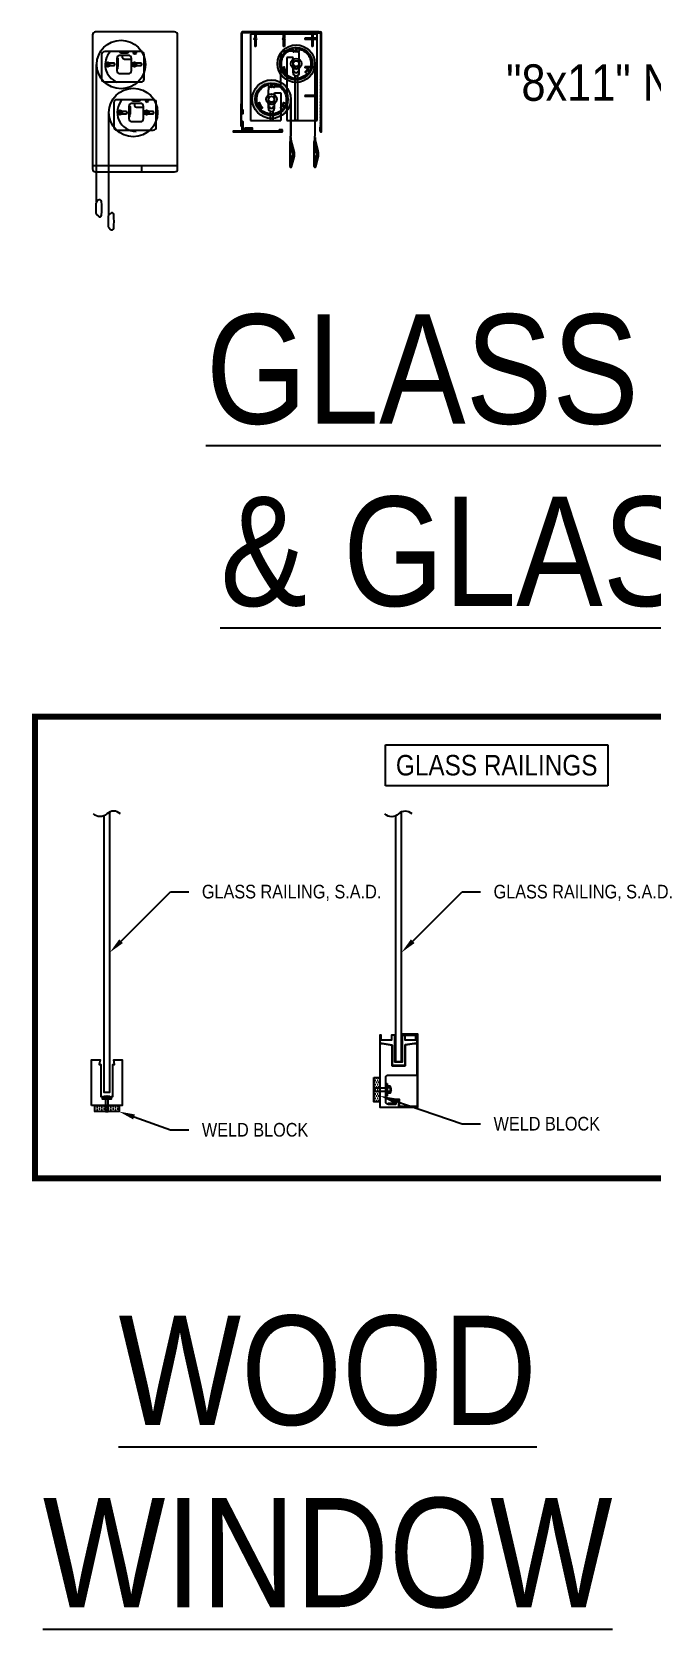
# Model space of a CAD drawing. Header units: inches. Extents: x -2661 to 42767, y -1222 to 9099.
# Drawn here: x 2237.9 to 2288.8, y 1819.5 to 1951 of the extents above; entities that cross this region are included whole.
import ezdxf
from ezdxf import colors
from ezdxf.entities.mleader import LeaderData, LeaderLine
from ezdxf.math import Vec2, Vec3

# ---------------------------------------------------------------- set-up
doc = ezdxf.new("R2010")
doc.units = ezdxf.units.IN
doc.header["$LTSCALE"] = 12
doc.header["$MEASUREMENT"] = 0
doc.linetypes.add('HIDDEN', pattern=[0.375, 0.25, -0.125])
doc.linetypes.add('HIDDEN2', pattern=[0.1875, 0.125, -0.0625])
doc.layers.get('0').update_dxf_attribs({"linetype": 'CONTINUOUS'})
for name, color, linetype in [('S-ANNO-NOTE', 4, 'CONTINUOUS'), ('S-ARCH', 1, 'CONTINUOUS'), ('S-BOLT', 2, 'CONTINUOUS'), ('S-STEEL', 4, 'CONTINUOUS')]:
    doc.layers.add(name, color=color, linetype=linetype)
doc.layers.add('S-HATCH1', color=1, linetype='CONTINUOUS', transparency=0.5)
doc.styles.add('Arial', font='arial.ttf', dxfattribs={"width": 0.85})

# ---------------------------------------------------------------- blocks, each defined once
blk = doc.blocks.new('CLOSEASS')
for points in [[(16.8, -13.8), (16.8, -17), (18.3, -17), (18.3, -13.1, 0.414214), (17.5, -12.3), (11.2, -12.3), (11, -12.1), (10.9, -12.3), (10.7, -12.1), (10.5, -12.3), (10.3, -12.1), (10.1, -12.3), (10, -12.1), (9.8, -12.3), (9.6, -12.1), (9.4, -12.3), (7.9, -12.3), (7.7, -12.1), (7.5, -12.3), (7.3, -12.1), (7.2, -12.3), (7, -12.1), (6.8, -12.3), (6.6, -12.1), (6.4, -12.3), (6.3, -12.1), (6.1, -12.3), (4.8, -12.3), (4.8, 1.9, 0.414214), (4, 2.7), (1.5, 2.7), (1.5, 11.3), (1.1, 11.7), (1.5, 12), (1.5, 19.6), (4.5, 19.6), (4.5, 23.5), (4.1, 23.8), (4.5, 24.2), (4.5, 26.4), (3, 26.4), (3, 21.6), (1.5, 21.6), (1.5, 38.4), (0, 38.4), (0, 2.7), (0, -2.7), (0.4, -3.1), (0, -3.5), (0, -5.8), (0.7, -5.8, 0.414214), (1.5, -5), (1.5, 0.5), (3.4, 0.5), (3.4, -17), (4.8, -17), (4.8, -13.8), (6.7, -13.8), (6.7, -17), (8.2, -17), (8.2, -13.8), (10.1, -13.8), (10.1, -17), (11.6, -17), (11.6, -13.8), (13.5, -13.8), (13.5, -17), (15, -17), (15, -13.8)], [(8.8, -12.2), (9.4, -12.2), (9.6, -12), (9.8, -12.2), (10, -12), (10.1, -12.2), (10.3, -12), (10.5, -12.2), (10.7, -12), (10.9, -12.2), (11, -12), (11.2, -12.2), (21.7, -12.2), (21.7, -17.2), (4.2, -17.2, 0.414214), (3.4, -18), (3.4, -18.7), (84.8, -18.7, 0.414214), (85.8, -17.7), (85.8, -15.2, 0.414214), (84.8, -14.2), (79, -14.2, 1), (79, -15.7), (83.5, -15.7, -0.414214), (84.3, -16.4, -0.414214), (83.5, -17.2), (25, -17.2, -0.414214), (24.2, -16.4), (24.2, -11.5, 0.414214), (23.4, -10.7), (9, -10.7, 0.414214), (8.2, -11.5), (8.2, -11.9)]]:
    blk.add_lwpolyline(points, format="xyb", close=True)
blk.add_lwpolyline([(3.4, 0.4), (1.8, 0.4), (1.8, -17.1), (-15.7, -17.1), (-15.7, -18.7), (3.4, -18.7), (3.4, 0.4), (3.4, -17.2)])
blk = doc.blocks.new('65')
for points in [[(23.1, -17.4), (26.6, -11.3, -0.375902), (27.2, -11.1), (30.2, -12.4, 0.419594), (30.9, -12.1, 0.509645), (1.9, 33.1, 0.431356), (1.4, 32.6), (1.4, 31, 0.142266), (1.5, 30.7, -1.818525), (-1.5, 30.7, 0.142266), (-1.4, 31, 0.414214), (-1.9, 31.5), (-10.3, 31.5, 0.080313), (-10.5, 31.5, 0.380194), (-32.5, -6.7, 0.080313), (-32.4, -6.8), (-28.2, -14.1, 0.414214), (-27.6, -14.3, 0.142266), (-27.4, -14.1, -1.818525), (-25.9, -16.7, 0.142266), (-26.2, -16.7), (-27.6, -17.5, 0.431356), (-27.7, -18.2, 0.509645), (25.9, -20.7, 0.419594), (25.8, -20), (23.2, -18, -0.375902)], [(19.1, -16.3, -0.414214), (19.8, -16.2), (19.9, -16.4, 0.626712), (20.7, -16, -0.27459), (24.2, -10, 0.626712), (24.1, -9.1), (24, -9, -0.414214), (23.7, -8.4), (24.1, -7.4, -0.414214), (24.7, -7.2), (28.6, -8.8, 0.446892), (29.3, -8.4, 0.425376), (7.3, 29.6, 0.446892), (6.7, 29.2), (6.2, 25, -0.414214), (5.6, 24.6), (4.6, 24.7, -0.414214), (4.2, 25.3), (4.2, 25.4, 0.626712), (3.4, 25.9, -0.27459), (-3.4, 25.9, 0.626712), (-4.2, 25.4), (-4.2, 25.3, -0.414214), (-4.6, 24.7), (-5.6, 24.6, -0.414214), (-6.2, 25), (-6.7, 29.2, 0.446892), (-7.3, 29.6, 0.425376), (-29.3, -8.4, 0.446892), (-28.6, -8.8), (-24.7, -7.2, -0.414214), (-24.1, -7.4), (-23.7, -8.4, -0.414214), (-24, -9), (-24.1, -9.1, 0.626712), (-24.2, -10, -0.27459), (-20.7, -16, 0.626712), (-19.9, -16.4), (-19.8, -16.2, -0.414214), (-19.1, -16.3), (-18.5, -17.1, -0.414214), (-18.6, -17.8), (-21.9, -20.4, 0.446892), (-22, -21.1, 0.425376), (22, -21.1, 0.446892), (21.9, -20.4), (18.6, -17.8, -0.414214), (18.5, -17.1)]]:
    blk.add_lwpolyline(points, format="xyb", close=True)
blk = doc.blocks.new('INS')
at = {"color": 252, "linetype": 'HIDDEN'}
for p, q in [((3.2, 10.2), (-3.2, 10.2)), ((-3.2, 0.9), (-3.2, 10.2)), ((3.2, 0.9), (3.2, 10.2))]:
    blk.add_line(p, q, dxfattribs=at)
at = {"color": 252}
blk.add_circle((0, 6.4), 6.35, dxfattribs=at)
blk = doc.blocks.new('FLAT')
for p, q in [((0, -8), (0, 0)), ((0.4, -8), (0.4, 0)), ((-1, -62.4), (-1, -12.2)), ((-0.9, -11.9), (0, -8.2)), ((-0.6, -62.4), (-0.6, -12.2)), ((-0.5, -12), (0.4, -8.2)), ((-0.3, -12.4), (-0.3, -25.3)), ((-0.3, -12.4), (1.7, -12.4)), ((-0.3, -25.3), (4.8, -37.4)), ((0.9, -8.2), (0.9, -2.3)), ((0.9, -2.3), (1.3, -2.3)), ((6.8, -30.8), (0.9, -8.4)), ((1.3, -8.2), (1.3, -2.3)), ((7.2, -30.7), (1.3, -8.3)), ((1.7, -12.4), (1.7, -24.9)), ((1.7, -12.4), (1.7, -24.9)), ((1.7, -24.9), (7, -37.4)), ((-0.3, -49.5), (4.8, -37.4)), ((-0.3, -49.5), (-0.3, -62.4)), ((-0.3, -62.4), (1.7, -62.4)), ((0.4, -63.4), (0.7, -63.4)), ((0.4, -63.8), (0.7, -63.8)), ((1.7, -49.9), (7, -37.4)), ((1.7, -62.7), (6.8, -43.6)), ((1.7, -49.9), (1.7, -62.4)), ((2.1, -62.8), (7.2, -43.7))]:
    blk.add_line(p, q)
for centre, radius, start, end in [((0.4, -12.2), 1.4, 166.3209, 180), ((0.4, -12.2), 1, 166.3209, 180), ((-0.6, -8), 0.6, 346.3209, 0), ((-0.6, -8), 1, 346.3209, 0), ((1.9, -8.2), 1, 180, 194.73), ((1.9, -8.2), 0.6, 180, 194.73), ((-17.4, -37.1), 25, 345.0342, 14.73), ((-17.4, -37.1), 25.4, 345.0342, 14.73), ((0.4, -62.4), 1.4, 180, 270), ((0.4, -62.4), 1, 180, 270), ((0.7, -62.4), 1, 270, 347.1121), ((0.7, -62.4), 1.4, 270, 347.1121)]:
    blk.add_arc(centre, radius, start, end)
blk = doc.blocks.new('POCKET SHADE DUAL')
h = blk.add_hatch(color=252)
h.dxf.hatch_style = 1
edge = h.paths.add_edge_path()
edge.add_arc((-52.3, 126.4), 38.6, 0, 360)
edge = h.paths.add_edge_path(flags=17)
edge.add_arc((-52.3, 126.4), 33.4, 0, 360)
h = blk.add_hatch()
h.set_pattern_fill('ANSI31', color=256, scale=7, style=0)
h.set_pattern_definition([(45, (-135.3548, -138.2398), (-0.6187184, 0.6187184), [])])
edge = h.paths.add_edge_path()
edge.add_line((-3, -12.6), (-3, -4.1))
edge.add_line((-1.5, -12.6), (-1.5, 189.7))
h = blk.add_hatch(color=252)
h.dxf.hatch_style = 1
edge = h.paths.add_edge_path()
edge.add_arc((-103.1, 53.3), 39.7, 0, 360)
edge = h.paths.add_edge_path(flags=17)
edge.add_arc((-103.1, 53.3), 33.3, 0, 360)
for p, q in [((-164.6, 26.3), (-164.6, 189.7)), ((-163.1, 26.3), (-163.1, 189.7)), ((-5, 191.7), (-162.6, 191.7)), ((-5, 190.2), (-162.6, 190.2)), ((-160.1, 191.7), (-161.3, 191.7)), ((-12.6, 190.2), (-142.8, 190.2)), ((-142.5, 190.2), (-3.1, 190.2)), ((-5, 191.7), (-2, 191.7)), ((-5, 190.2), (-2, 190.2)), ((-3.3, 190.2), (-3.1, 190.2)), ((-1.5, -12.6), (-1.5, 189.7)), ((0, -12.6), (0, 189.7)), ((-14.1, 126.4), (-14.1, -22.9)), ((-13.7, 126.4), (-13.7, -22.9)), ((-63.8, 53.3), (-63.8, -22.9)), ((-63.4, 53.3), (-63.4, -22.9)), ((-163.1, 26.3), (-164.6, 26.3)), ((-3, -12.6), (-3, -4.1)), ((-1.5, -4.1), (-3, -4.1)), ((-1.5, -11.8), (-2.9, -13.2)), ((0, -11.5), (-2.3, -13.8)), ((-1.5, -10.6), (-1.5, -11.8)), ((-1.5, -14.1), (-1.5, -14.1)), ((0, -12.8), (-1.3, -14.1))]:
    blk.add_line(p, q)
at = {"color": 252}
for p, q in [((-146, 187), (-146, 9.2)), ((-9.4, 187), (-146, 187)), ((-142.8, 190.2), (-142.8, 187)), ((-137.6, 187), (-137.6, 179.6)), ((-137.6, 175.4), (-137.6, 161.6)), ((-135.2, 187), (-135.2, 179.6)), ((-135.2, 175.4), (-135.2, 161.6)), ((-78.9, 187), (-78.9, 179.6)), ((-78.9, 175.4), (-78.9, 161.6)), ((-76.5, 187), (-76.5, 179.6)), ((-76.5, 175.4), (-76.5, 161.6)), ((-34.8, 178.7), (-34.8, 176.3)), ((-21, 178.7), (-34.8, 178.7)), ((-21, 176.3), (-34.8, 176.3)), ((-20.1, 187), (-20.1, 179.6)), ((-20.1, 175.4), (-20.1, 161.6)), ((-17.8, 187), (-17.8, 179.6)), ((-17.8, 175.4), (-17.8, 161.6)), ((-9.4, 178.7), (-16.9, 178.7)), ((-9.4, 176.3), (-16.9, 176.3)), ((-12.6, 187), (-12.6, 190.2)), ((-9.4, 9.2), (-9.4, 187)), ((-135.2, 161.6), (-137.6, 161.6)), ((-84, 79.1), (-84, 145.8)), ((-76.5, 161.6), (-78.9, 161.6)), ((-52.3, 152.1), (-77.7, 152.1)), ((-71.3, 139.4), (-71.3, 9.2)), ((-58.6, 139.4), (-71.3, 139.4)), ((-58.6, 107.7), (-58.6, 139.4)), ((-45.9, 107.7), (-45.9, 145.8)), ((-17.8, 161.6), (-20.1, 161.6)), ((-55.1, 102.1), (-55.1, 9.2)), ((-49.5, 102.1), (-49.5, 9.2)), ((-34.8, 120), (-34.8, 117.6)), ((-9.4, 120), (-34.8, 120)), ((-9.4, 117.6), (-34.8, 117.6)), ((-109.4, 34.6), (-109.4, 72.7)), ((-103.1, 79.1), (-84, 79.1)), ((-96.7, 34.6), (-96.7, 66.4)), ((-96.7, 66.4), (-84, 66.4)), ((-84, 66.4), (-84, 9.2)), ((-34.8, 61.2), (-34.8, 58.9)), ((-9.4, 61.2), (-34.8, 61.2)), ((-9.4, 58.9), (-34.8, 58.9)), ((-146, 9.2), (-84, 9.2)), ((-105.9, 29.1), (-105.9, 9.2)), ((-100.6, 9.2), (-105.6, 9.2)), ((-100.3, 29.1), (-100.3, 9.2)), ((-71.3, 9.2), (-9.4, 9.2)), ((-49.8, 9.2), (-54.8, 9.2))]:
    blk.add_line(p, q, dxfattribs=at)
for centre in [(-136.4, 177.5), (-77.7, 177.5), (-19, 177.5)]:
    blk.add_circle(centre, 2.38, dxfattribs=at)
for centre, radius in [((-52.3, 126.4), 38.6), ((-52.3, 126.4), 33.4), ((-52.3, 126.4), 11), ((-52.3, 126.4), 6), ((-103.1, 53.3), 39.7), ((-103.1, 53.3), 33.3), ((-103.1, 53.3), 11), ((-103.1, 53.3), 6)]:
    blk.add_circle(centre, radius)
for centre, radius, start, end in [((-162.6, 189.7), 2, 90, 180), ((-162.6, 189.7), 0.5, 90, 180), ((-2, 189.7), 2, 0, 90), ((-2, 189.7), 0.5, 0, 90), ((-1.5, -12.6), 1.5, 180, 270), ((-1.5, -12.6), 1.5, 270, 0)]:
    blk.add_arc(centre, radius, start, end)
for centre, start, end in [((-77.7, 145.8), 90, 180), ((-52.3, 145.8), 0, 90), ((-52.3, 107.7), 180, 0), ((-103.1, 72.7), 90, 180), ((-103.1, 34.6), 180, 0)]:
    blk.add_arc(centre, 6.35, start, end, dxfattribs=at)
at = {"xscale": -1}
for p in [(-52.3, 126.4), (-103.1, 53.3)]:
    blk.add_blockref('65', p, dxfattribs=at)
at = {"color": 252, "xscale": -1}
for p in [(-52.3, 107.7), (-103.1, 34.6)]:
    blk.add_blockref('INS', p, dxfattribs=at)
for name, p in [('CLOSEASS', (-166.1, 4.6)), ('FLAT', (-63.8, -22.9)), ('FLAT', (-14.1, -22.9))]:
    blk.add_blockref(name, p)
blk = doc.blocks.new('POCKET SHADE 7X11.5 BLACKOUT')
for p, q in [((-3.16, -13.99), (-3.16, -2.68)), ((-2.15, -15.07), (-2.15, -6.63)), ((3.5, -11.02), (-3.5, -11.02))]:
    blk.add_line(p, q)
for points in [[(3.25, 0), (-3.25, 0, 0.414214), (-3.5, -0.25), (-3.5, -11.27, 0.414214), (-3.25, -11.52), (3.25, -11.52, 0.414214), (3.5, -11.27), (3.5, -0.25, 0.414214)], [(-2.5, -4.12), (0.5, -4.12, 0.414214), (0.75, -3.88), (0.75, -1.88, 0.414214), (0.5, -1.62), (-2.5, -1.62, 0.414214), (-2.75, -1.88), (-2.75, -3.88, 0.414214)], [(-0.3, -3.18), (-0.3, -2.18, 0.414214), (-0.55, -1.93), (-1.25, -1.93, 0.414214), (-1.5, -2.18), (-1.5, -3.18, 0.414214), (-1.25, -3.43), (-0.55, -3.43, 0.414214)], [(-1.5, -8.08), (1.5, -8.08, 0.414214), (1.75, -7.83), (1.75, -5.83, 0.414214), (1.5, -5.58), (-1.5, -5.58, 0.414214), (-1.75, -5.83), (-1.75, -7.83, 0.414214)], [(0.7, -7.13), (0.7, -6.13, 0.414214), (0.45, -5.88), (-0.25, -5.88, 0.414214), (-0.5, -6.13), (-0.5, -7.13, 0.414214), (-0.25, -7.38), (0.45, -7.38, 0.414214)], [(-2.76, -13.95, 0.63977), (-3.03, -13.86), (-3.18, -14.01, 0.194959), (-3.22, -14.12), (-3.22, -14.91, 0.194959), (-3.18, -15.02), (-3.02, -15.17, 0.63977), (-2.75, -15.07, 0.039818)], [(-1.75, -15.04, 0.63977), (-2.02, -14.94), (-2.17, -15.09, 0.194959), (-2.22, -15.2), (-2.22, -16, 0.194959), (-2.17, -16.1), (-2.02, -16.26, 0.63977), (-1.75, -16.16, 0.039818)]]:
    blk.add_lwpolyline(points, format="xyb", close=True)
for points in [[(-2.08, -2.77), (-1.75, -2.77, 1), (-1.75, -2.58), (-2.08, -2.58)], [(-1.29, -1.63, 0.291255), (-1.15, -1.72), (-0.65, -1.72, 0.291255), (-0.51, -1.63)], [(-0.3, -2.2, -0.240629), (-0.42, -2.26), (-0.87, -2.26, -0.380082), (-1.02, -2.13), (-1.02, -1.93)], [(0.11, -2.77), (0.45, -2.77, 1), (0.45, -2.58), (0.11, -2.58)], [(-2.27, -2.69), (-2.27, -2.66, 0.313331), (-2.26, -2.65), (-2.23, -2.65, 0.356394), (-2.22, -2.66), (-2.22, -2.69)], [(-2.22, -2.7, 0.356394), (-2.23, -2.7), (-2.26, -2.7, 0.313331), (-2.27, -2.69)], [(-0.08, -2.69), (-0.08, -2.66, 0.313331), (-0.07, -2.65), (-0.04, -2.65, 0.356394), (-0.03, -2.66), (-0.03, -2.69)], [(-0.03, -2.7, 0.356394), (-0.04, -2.7), (-0.07, -2.7, 0.313331), (-0.08, -2.69)], [(-1.08, -6.73), (-0.75, -6.73, 1), (-0.75, -6.54), (-1.08, -6.54)], [(-0.29, -5.58, 0.291255), (-0.15, -5.67), (0.35, -5.67, 0.291255), (0.49, -5.58)], [(0.7, -6.16, -0.240629), (0.58, -6.22), (0.13, -6.22, -0.380082), (-0.02, -6.09), (-0.02, -5.88)], [(1.11, -6.73), (1.45, -6.73, 1), (1.45, -6.54), (1.11, -6.54)], [(-1.27, -6.62, 0.313331), (-1.26, -6.61), (-1.23, -6.61, 0.356394), (-1.22, -6.61), (-1.22, -6.65)], [(-1.22, -6.65, 0.356394), (-1.23, -6.66), (-1.26, -6.66, 0.313331), (-1.27, -6.65)], [(0.92, -6.62, 0.313331), (0.93, -6.61), (0.96, -6.61, 0.356394), (0.97, -6.61), (0.97, -6.65)], [(0.97, -6.65, 0.356394), (0.96, -6.66), (0.93, -6.66, 0.313331), (0.92, -6.65)]]:
    blk.add_lwpolyline(points, format="xyb")
for points in [[(-2.33, -2.66), (-2.33, -2.7), (-2.32, -2.69), (-2.17, -2.69), (-2.17, -2.7), (-2.17, -2.65), (-2.17, -2.66), (-2.32, -2.66)], [(-0.14, -2.66), (-0.13, -2.7), (-0.13, -2.69), (0.02, -2.69), (0.03, -2.7), (0.02, -2.65), (0.02, -2.66), (-0.13, -2.66)], [(-1.33, -6.61), (-1.33, -6.65), (-1.32, -6.65), (-1.17, -6.65), (-1.17, -6.65), (-1.17, -6.61), (-1.17, -6.61), (-1.32, -6.62)], [(0.86, -6.61), (0.87, -6.65), (0.87, -6.65), (1.02, -6.65), (1.03, -6.65), (1.02, -6.61), (1.02, -6.61), (0.87, -6.62)]]:
    blk.add_lwpolyline(points, close=True)
blk.add_lwpolyline([(0.54, -11.02), (0.54, -11.52)])
for centre, radius in [((-1.15, -2.68), 2), ((-2.25, -2.68), 0.192), ((-2.25, -2.68), 0.1), ((-0.05, -2.68), 0.192), ((-0.05, -2.68), 0.1), ((-0.02, -1.74), 0.102), ((-0.15, -6.63), 2), ((-1.25, -6.63), 0.192), ((-1.25, -6.63), 0.1), ((0.95, -6.63), 0.192), ((0.95, -6.63), 0.1), ((0.98, -5.69), 0.102)]:
    blk.add_circle(centre, radius)
for centre, radius, start, end in [((-0.9, -2.68), 1.56, 137.5815, 248.2195), ((-0.11, -1.76), 0.08, 297.2857, 82.0736), ((0.1, -6.63), 1.56, 137.5815, 269.2902), ((0.89, -5.71), 0.08, 297.2857, 82.0736), ((-1.91, -15.07), 0.158, 4.4632, 6.27)]:
    blk.add_arc(centre, radius, start, end)
for points, knots in [([(-2.23, -2.65), (-2.23, -2.63), (-2.23, -2.62), (-2.23, -2.6), (-2.23, -2.6), (-2.23, -2.6), (-2.23, -2.6), (-2.23, -2.6), (-2.23, -2.6), (-2.23, -2.6), (-2.23, -2.6), (-2.23, -2.6), (-2.23, -2.6), (-2.23, -2.6), (-2.24, -2.6), (-2.25, -2.6), (-2.27, -2.6), (-2.27, -2.6), (-2.27, -2.6), (-2.27, -2.6), (-2.27, -2.6), (-2.27, -2.6), (-2.27, -2.6), (-2.26, -2.6), (-2.26, -2.6), (-2.26, -2.6), (-2.26, -2.6), (-2.26, -2.62), (-2.26, -2.63), (-2.26, -2.65)], [0, 0, 0, 0, 1, 1, 1, 1.000563, 1.001157, 1.001814, 1.002554, 1.003394, 1.00433, 1.005348, 1.006409, 1.006409, 1.006409, 2.006409, 2.006409, 2.006409, 2.007472, 2.008493, 2.009431, 2.010271, 2.01101, 2.011664, 2.012257, 2.012819, 2.012819, 2.012819, 3.012819, 3.012819, 3.012819, 3.012819]), ([(-1.5, -2.17), (-1.48, -2.17), (-1.46, -2.17), (-1.43, -2.17), (-1.43, -2.17), (-1.43, -2.17), (-1.43, -2.17), (-1.43, -2.17), (-1.43, -2.17), (-1.43, -2.17), (-1.43, -2.17), (-1.42, -2.18), (-1.42, -2.18), (-1.42, -2.18), (-1.42, -2.18), (-1.42, -2.18), (-1.42, -2.18), (-1.42, -2.18), (-1.42, -2.18), (-1.42, -2.19), (-1.42, -2.19), (-1.41, -2.19), (-1.41, -2.19), (-1.41, -2.19), (-1.41, -2.19), (-1.41, -2.4), (-1.41, -2.61), (-1.41, -2.82), (-1.41, -2.82), (-1.41, -2.82), (-1.41, -2.82), (-1.42, -2.82), (-1.42, -2.83), (-1.42, -2.83), (-1.42, -2.83), (-1.42, -2.83), (-1.42, -2.83), (-1.42, -2.83), (-1.42, -2.83), (-1.42, -2.83), (-1.42, -2.84), (-1.43, -2.84), (-1.43, -2.84), (-1.43, -2.84), (-1.43, -2.84), (-1.43, -2.84), (-1.43, -2.84), (-1.43, -2.84), (-1.43, -2.84), (-1.46, -2.84), (-1.48, -2.84), (-1.5, -2.84)], [0, 0, 0, 0, 1, 1, 1, 1.00165, 1.003305, 1.004959, 1.006608, 1.008259, 1.009915, 1.011568, 1.013215, 1.014867, 1.016522, 1.018174, 1.019822, 1.021475, 1.02313, 1.024782, 1.02643, 1.028084, 1.02974, 1.03139, 1.03139, 1.03139, 2.03139, 2.03139, 2.03139, 2.033039, 2.034695, 2.036349, 2.037997, 2.039649, 2.041304, 2.042957, 2.044605, 2.046257, 2.047912, 2.049564, 2.051211, 2.052864, 2.05452, 2.056171, 2.05782, 2.059474, 2.061129, 2.062779, 2.062779, 2.062779, 3.062779, 3.062779, 3.062779, 3.062779]), ([(-0.04, -2.65), (-0.04, -2.63), (-0.04, -2.62), (-0.04, -2.6), (-0.04, -2.6), (-0.04, -2.6), (-0.04, -2.6), (-0.04, -2.6), (-0.04, -2.6), (-0.04, -2.6), (-0.04, -2.6), (-0.03, -2.6), (-0.03, -2.6), (-0.03, -2.6), (-0.05, -2.6), (-0.06, -2.6), (-0.08, -2.6), (-0.08, -2.6), (-0.08, -2.6), (-0.08, -2.6), (-0.07, -2.6), (-0.07, -2.6), (-0.07, -2.6), (-0.07, -2.6), (-0.07, -2.6), (-0.07, -2.6), (-0.07, -2.6), (-0.07, -2.62), (-0.07, -2.63), (-0.07, -2.65)], [0, 0, 0, 0, 1, 1, 1, 1.000563, 1.001157, 1.001814, 1.002554, 1.003394, 1.00433, 1.005348, 1.006409, 1.006409, 1.006409, 2.006409, 2.006409, 2.006409, 2.007472, 2.008493, 2.009431, 2.010271, 2.01101, 2.011664, 2.012257, 2.012819, 2.012819, 2.012819, 3.012819, 3.012819, 3.012819, 3.012819]), ([(-2.23, -2.7), (-2.23, -2.72), (-2.23, -2.74), (-2.23, -2.75), (-2.23, -2.75), (-2.23, -2.76), (-2.23, -2.76), (-2.23, -2.76), (-2.23, -2.76), (-2.23, -2.76), (-2.23, -2.76), (-2.23, -2.76), (-2.23, -2.76), (-2.23, -2.76), (-2.24, -2.76), (-2.25, -2.76), (-2.27, -2.76), (-2.27, -2.76), (-2.27, -2.76), (-2.27, -2.76), (-2.27, -2.76), (-2.27, -2.76), (-2.27, -2.76), (-2.26, -2.76), (-2.26, -2.76), (-2.26, -2.75), (-2.26, -2.75), (-2.26, -2.74), (-2.26, -2.72), (-2.26, -2.7)], [0, 0, 0, 0, 1, 1, 1, 1.000563, 1.001157, 1.001814, 1.002554, 1.003394, 1.00433, 1.005348, 1.006409, 1.006409, 1.006409, 2.006409, 2.006409, 2.006409, 2.007472, 2.008493, 2.009431, 2.010271, 2.01101, 2.011664, 2.012257, 2.012819, 2.012819, 2.012819, 3.012819, 3.012819, 3.012819, 3.012819]), ([(-0.04, -2.7), (-0.04, -2.72), (-0.04, -2.74), (-0.04, -2.75), (-0.04, -2.75), (-0.04, -2.76), (-0.04, -2.76), (-0.04, -2.76), (-0.04, -2.76), (-0.04, -2.76), (-0.04, -2.76), (-0.03, -2.76), (-0.03, -2.76), (-0.03, -2.76), (-0.05, -2.76), (-0.06, -2.76), (-0.08, -2.76), (-0.08, -2.76), (-0.08, -2.76), (-0.08, -2.76), (-0.07, -2.76), (-0.07, -2.76), (-0.07, -2.76), (-0.07, -2.76), (-0.07, -2.76), (-0.07, -2.75), (-0.07, -2.75), (-0.07, -2.74), (-0.07, -2.72), (-0.07, -2.7)], [0, 0, 0, 0, 1, 1, 1, 1.000563, 1.001157, 1.001814, 1.002554, 1.003394, 1.00433, 1.005348, 1.006409, 1.006409, 1.006409, 2.006409, 2.006409, 2.006409, 2.007472, 2.008493, 2.009431, 2.010271, 2.01101, 2.011664, 2.012257, 2.012819, 2.012819, 2.012819, 3.012819, 3.012819, 3.012819, 3.012819]), ([(-1.23, -6.61), (-1.23, -6.59), (-1.23, -6.57), (-1.23, -6.56), (-1.23, -6.56), (-1.23, -6.55), (-1.23, -6.55), (-1.23, -6.55), (-1.23, -6.55), (-1.23, -6.55), (-1.23, -6.55), (-1.23, -6.55), (-1.23, -6.55), (-1.23, -6.55), (-1.24, -6.55), (-1.25, -6.55), (-1.27, -6.55), (-1.27, -6.55), (-1.27, -6.55), (-1.27, -6.55), (-1.27, -6.55), (-1.27, -6.55), (-1.27, -6.55), (-1.26, -6.55), (-1.26, -6.55), (-1.26, -6.56), (-1.26, -6.56), (-1.26, -6.57), (-1.26, -6.59), (-1.26, -6.61)], [0, 0, 0, 0, 1, 1, 1, 1.000563, 1.001157, 1.001814, 1.002554, 1.003394, 1.00433, 1.005348, 1.006409, 1.006409, 1.006409, 2.006409, 2.006409, 2.006409, 2.007472, 2.008493, 2.009431, 2.010271, 2.01101, 2.011664, 2.012257, 2.012819, 2.012819, 2.012819, 3.012819, 3.012819, 3.012819, 3.012819]), ([(-0.5, -6.13), (-0.48, -6.13), (-0.46, -6.13), (-0.43, -6.13), (-0.43, -6.13), (-0.43, -6.13), (-0.43, -6.13), (-0.43, -6.13), (-0.43, -6.13), (-0.43, -6.13), (-0.43, -6.13), (-0.42, -6.13), (-0.42, -6.13), (-0.42, -6.13), (-0.42, -6.13), (-0.42, -6.13), (-0.42, -6.14), (-0.42, -6.14), (-0.42, -6.14), (-0.42, -6.14), (-0.42, -6.14), (-0.41, -6.14), (-0.41, -6.15), (-0.41, -6.15), (-0.41, -6.15), (-0.41, -6.36), (-0.41, -6.56), (-0.41, -6.77), (-0.41, -6.77), (-0.41, -6.78), (-0.41, -6.78), (-0.42, -6.78), (-0.42, -6.78), (-0.42, -6.78), (-0.42, -6.78), (-0.42, -6.78), (-0.42, -6.79), (-0.42, -6.79), (-0.42, -6.79), (-0.42, -6.79), (-0.42, -6.79), (-0.43, -6.79), (-0.43, -6.79), (-0.43, -6.79), (-0.43, -6.79), (-0.43, -6.79), (-0.43, -6.79), (-0.43, -6.79), (-0.43, -6.79)], [0, 0, 0, 0, 1, 1, 1, 1.00165, 1.003305, 1.004959, 1.006608, 1.008259, 1.009915, 1.011568, 1.013215, 1.014867, 1.016522, 1.018174, 1.019822, 1.021475, 1.02313, 1.024782, 1.02643, 1.028084, 1.02974, 1.03139, 1.03139, 1.03139, 2.03139, 2.03139, 2.03139, 2.033039, 2.034695, 2.036349, 2.037997, 2.039649, 2.041304, 2.042957, 2.044605, 2.046257, 2.047912, 2.049564, 2.051211, 2.052864, 2.05452, 2.056171, 2.05782, 2.059474, 2.061129, 2.062779, 2.062779, 2.062779, 2.062779]), ([(0.96, -6.61), (0.96, -6.59), (0.96, -6.57), (0.96, -6.56), (0.96, -6.56), (0.96, -6.55), (0.96, -6.55), (0.96, -6.55), (0.96, -6.55), (0.96, -6.55), (0.96, -6.55), (0.97, -6.55), (0.97, -6.55), (0.97, -6.55), (0.95, -6.55), (0.94, -6.55), (0.92, -6.55), (0.92, -6.55), (0.92, -6.55), (0.92, -6.55), (0.93, -6.55), (0.93, -6.55), (0.93, -6.55), (0.93, -6.55), (0.93, -6.55), (0.93, -6.56), (0.93, -6.56), (0.93, -6.57), (0.93, -6.59), (0.93, -6.61)], [0, 0, 0, 0, 1, 1, 1, 1.000563, 1.001157, 1.001814, 1.002554, 1.003394, 1.00433, 1.005348, 1.006409, 1.006409, 1.006409, 2.006409, 2.006409, 2.006409, 2.007472, 2.008493, 2.009431, 2.010271, 2.01101, 2.011664, 2.012257, 2.012819, 2.012819, 2.012819, 3.012819, 3.012819, 3.012819, 3.012819]), ([(-1.23, -6.66), (-1.23, -6.68), (-1.23, -6.69), (-1.23, -6.71), (-1.23, -6.71), (-1.23, -6.71), (-1.23, -6.71), (-1.23, -6.71), (-1.23, -6.71), (-1.23, -6.71), (-1.23, -6.71), (-1.23, -6.71), (-1.23, -6.71), (-1.23, -6.71), (-1.24, -6.71), (-1.25, -6.71), (-1.27, -6.71), (-1.27, -6.71), (-1.27, -6.71), (-1.27, -6.71), (-1.27, -6.71), (-1.27, -6.71), (-1.27, -6.71), (-1.26, -6.71), (-1.26, -6.71), (-1.26, -6.71), (-1.26, -6.71), (-1.26, -6.69), (-1.26, -6.68), (-1.26, -6.66)], [0, 0, 0, 0, 1, 1, 1, 1.000563, 1.001157, 1.001814, 1.002554, 1.003394, 1.00433, 1.005348, 1.006409, 1.006409, 1.006409, 2.006409, 2.006409, 2.006409, 2.007472, 2.008493, 2.009431, 2.010271, 2.01101, 2.011664, 2.012257, 2.012819, 2.012819, 2.012819, 3.012819, 3.012819, 3.012819, 3.012819]), ([(0.96, -6.66), (0.96, -6.68), (0.96, -6.69), (0.96, -6.71), (0.96, -6.71), (0.96, -6.71), (0.96, -6.71), (0.96, -6.71), (0.96, -6.71), (0.96, -6.71), (0.96, -6.71), (0.97, -6.71), (0.97, -6.71), (0.97, -6.71), (0.95, -6.71), (0.94, -6.71), (0.92, -6.71), (0.92, -6.71), (0.92, -6.71), (0.92, -6.71), (0.93, -6.71), (0.93, -6.71), (0.93, -6.71), (0.93, -6.71), (0.93, -6.71), (0.93, -6.71), (0.93, -6.71), (0.93, -6.69), (0.93, -6.68), (0.93, -6.66)], [0, 0, 0, 0, 1, 1, 1, 1.000563, 1.001157, 1.001814, 1.002554, 1.003394, 1.00433, 1.005348, 1.006409, 1.006409, 1.006409, 2.006409, 2.006409, 2.006409, 2.007472, 2.008493, 2.009431, 2.010271, 2.01101, 2.011664, 2.012257, 2.012819, 2.012819, 2.012819, 3.012819, 3.012819, 3.012819, 3.012819])]:
    blk.add_open_spline(points, degree=3, knots=knots)
for points in [[(-1.5, -2.89), (-1.49, -2.89), (-1.48, -2.89), (-1.47, -2.89), (-1.47, -2.89), (-1.47, -2.89), (-1.47, -2.89), (-1.47, -2.89), (-1.47, -2.89), (-1.46, -2.89), (-1.46, -2.89), (-1.46, -2.89), (-1.46, -2.9), (-1.46, -2.9), (-1.46, -2.9), (-1.46, -2.9), (-1.45, -2.9), (-1.45, -2.9), (-1.45, -2.9), (-1.45, -2.9), (-1.45, -2.91), (-1.45, -2.91), (-1.45, -2.91), (-1.45, -2.91), (-1.45, -2.91), (-1.45, -2.95), (-1.45, -2.99), (-1.45, -3.03), (-1.45, -3.03), (-1.45, -3.03), (-1.45, -3.03), (-1.45, -3.03), (-1.45, -3.03), (-1.45, -3.04), (-1.45, -3.04), (-1.45, -3.04), (-1.46, -3.04), (-1.46, -3.04), (-1.46, -3.04), (-1.46, -3.04), (-1.46, -3.04), (-1.46, -3.04), (-1.46, -3.05), (-1.47, -3.05), (-1.47, -3.05), (-1.47, -3.05), (-1.47, -3.05), (-1.47, -3.05), (-1.47, -3.05), (-1.48, -3.05), (-1.48, -3.05), (-1.48, -3.05), (-1.48, -3.05), (-1.48, -3.04), (-1.48, -3.04), (-1.48, -3.04), (-1.49, -3.04), (-1.49, -3.04), (-1.5, -3.03)], [(-0.5, -6.85), (-0.49, -6.85), (-0.48, -6.85), (-0.47, -6.85), (-0.47, -6.85), (-0.47, -6.85), (-0.47, -6.85), (-0.47, -6.85), (-0.47, -6.85), (-0.46, -6.85), (-0.46, -6.85), (-0.46, -6.85), (-0.46, -6.85), (-0.46, -6.85), (-0.46, -6.85), (-0.46, -6.85), (-0.45, -6.86), (-0.45, -6.86), (-0.45, -6.86), (-0.45, -6.86), (-0.45, -6.86), (-0.45, -6.86), (-0.45, -6.86), (-0.45, -6.87), (-0.45, -6.87), (-0.45, -6.9), (-0.45, -6.94), (-0.45, -6.98), (-0.45, -6.98), (-0.45, -6.98), (-0.45, -6.99), (-0.45, -6.99), (-0.45, -6.99), (-0.45, -6.99), (-0.45, -6.99), (-0.45, -6.99), (-0.46, -6.99), (-0.46, -7), (-0.46, -7), (-0.46, -7), (-0.46, -7), (-0.46, -7), (-0.46, -7), (-0.47, -7), (-0.47, -7), (-0.47, -7), (-0.47, -7), (-0.47, -7), (-0.47, -7), (-0.48, -7), (-0.48, -7), (-0.48, -7), (-0.48, -7), (-0.48, -7), (-0.48, -7), (-0.48, -7), (-0.49, -7), (-0.49, -6.99), (-0.5, -6.99)]]:
    blk.add_rational_spline(points, [1, 1, 1, 1, 1, 1, 1, 1, 1, 1, 1, 1, 1, 1, 1, 1, 1, 1, 1, 1, 1, 1, 1, 1, 1, 1, 1, 1, 1, 1, 1, 1, 1, 1, 1, 1, 1, 1, 1, 1, 1, 1, 1, 1, 1, 1, 1, 1, 1, 1, 1, 1, 1, 1, 1, 1, 0.999570040964, 0.999570040964, 1], degree=3, knots=[0, 0, 0, 0, 1, 1, 1, 1.00165, 1.003305, 1.004959, 1.006608, 1.008261, 1.009917, 1.011571, 1.01322, 1.014873, 1.016529, 1.018183, 1.019831, 1.021485, 1.023142, 1.024794, 1.026443, 1.028098, 1.029753, 1.031403, 1.031403, 1.031403, 2.031403, 2.031403, 2.031403, 2.033072, 2.034742, 2.036411, 2.038081, 2.03975, 2.04142, 2.043088, 2.044758, 2.046426, 2.048098, 2.04977, 2.051438, 2.053105, 2.054773, 2.056442, 2.05811, 2.059779, 2.061447, 2.063117, 2.064785, 2.066455, 2.068124, 2.069794, 2.071463, 2.073133, 2.074803, 2.074803, 2.074803, 2.146636, 2.146636, 2.146636, 2.146636])
blk = doc.blocks.new('Se_CRL RG450')
at = {"layer": 'S-ARCH', "color": 1}
blk.add_lwpolyline([(-0.65, 2.24), (-1.53, 2.24), (-1.53, -3.64), (-0.09, -3.64), (-0.09, -3.07), (0.28, -3.07), (0.28, -3.38), (0.84, -3.38), (0.84, -3.44), (0.22, -3.44), (0.22, -3.13), (-0.03, -3.13), (-0.03, -3.69), (-1.59, -3.69), (-1.59, 2.31), (-0.31, 2.31), (-0.31, 2.24)], close=True, dxfattribs=at)
for points in [[(1.53, 1.56), (1.33, 1.56), (0.53, 1.42), (0.53, -0.19, -0.415093), (0.46, -0.25), (-0.5, -0.25, -0.413335), (-0.56, -0.19), (-0.56, 1.43), (-1.33, 1.56), (-1.53, 1.56), (-1.53, 2.24), (-1.4, 2.24), (-1.4, 1.81), (-0.56, 1.81), (-0.56, 2.24), (-0.31, 2.24), (-0.31, 0.06, 0.412632), (-0.25, 0), (0.25, 0, 0.414214), (0.31, 0.06), (0.31, 2.24), (0.56, 2.24), (0.56, 1.81), (1.41, 1.81), (1.41, 2.24), (1.53, 2.24)], [(1.53, 1.56), (1.53, -3.69), (-0.03, -3.69), (-0.03, -3.13), (0.22, -3.13), (0.22, -3.44), (0.91, -3.44, 0.414214), (1.03, -3.32), (1.03, -1.19, 0.414214), (0.91, -1.07), (-1.53, -1.07), (-1.53, 1.56), (-1.33, 1.56), (-0.56, 1.43), (-0.56, -0.26, 0.419354), (-0.5, -0.32), (0.46, -0.32, 0.414214), (0.53, -0.25), (0.53, 1.42), (1.33, 1.56), (1.53, 1.56)]]:
    blk.add_lwpolyline(points, format="xyb", close=True, dxfattribs=at)
blk = doc.blocks.new('*U1225')
at = {"layer": 'S-ARCH', "xscale": -1}
blk.add_blockref('Se_CRL RG450', (0, 0), dxfattribs=at)
blk = doc.blocks.new('glazing')
blk.add_lwpolyline([(1.12, 22.92, 0.408465), (0, 22.92, -0.407415), (-1.11, 22.92, -2.166217)], format="xyb")
blk.add_lwpolyline([(-0.24, 22.76), (-0.24, 0), (0.24, 0), (0.24, 23.08)])
blk = doc.blocks.new('CRL fastener')
blk.add_line((-0.2, 0.22), (0.2, 0.22))
for points in [[(0.3, 0.05), (-0.3, 0.05), (-0.3, 0), (0.3, 0)], [(-0.12, -0.54), (-0.12, -1.04), (0.12, -1.04), (0.12, -1.04), (0.12, -1.04), (0.12, -1.04), (0.12, 0.05), (-0.12, 0.05)]]:
    blk.add_lwpolyline(points, close=True)
blk.add_lwpolyline([(-0.2, 0.22, 0.174459), (-0.25, 0.2), (-0.25, 0.05), (0.25, 0.05), (0.25, 0.2, 0.174459), (0.2, 0.22, 0.174459), (0.15, 0.2, 0.119957), (-0.15, 0.2, 0.174459)], format="xyb", close=True)
for points in [[(-0.15, 0.05), (-0.15, 0.2)], [(0.15, 0.05), (0.15, 0.2)]]:
    blk.add_lwpolyline(points)
blk = doc.blocks.new('glazing 2')
blk.add_lwpolyline([(1.12, 20.44, 0.408465), (0, 20.44, -0.407415), (-1.11, 20.44, -2.166217)], format="xyb")
blk.add_lwpolyline([(-0.25, 20.28), (-0.25, 0.06), (0.25, 0.06), (0.25, 20.61)])

msp = doc.modelspace()

# ---------------------------------------------------------------- hatches: boundary and pattern name
at = {"layer": 'S-HATCH1'}
h = msp.add_hatch(dxfattribs=at)
h.set_pattern_fill('DOTS', color=256, scale=3, style=0)
h.set_pattern_definition([(0, (-6.07155, -768.37285), (0.09375, 0.1875), [0, -0.1875])])
h.paths.add_polyline_path([(2266.01106, 1864.895), (2266.51106, 1864.895), (2266.51106, 1862.895), (2266.01106, 1862.895)])
h = msp.add_hatch(dxfattribs=at)
h.set_pattern_fill('DOTS', color=256, scale=3, angle=90, style=0)
h.set_pattern_definition([(90, (4876.31395, -409.9877), (-0.1875, 0.09375), [0, -0.1875])])
h.paths.add_polyline_path([(2243.0461, 1862.09491), (2243.0461, 1862.59491), (2245.0461, 1862.59491), (2245.0461, 1862.09491)])

# ---------------------------------------------------------------- linework, layer by layer
at = {"layer": 'S-ANNO-NOTE', "color": 191, "const_width": 0.5}
msp.add_lwpolyline([(2238.1311, 1894.59491), (2336.90137, 1894.59491), (2336.90137, 1856.59491), (2238.1311, 1856.59491)], close=True, dxfattribs=at)
at = {"layer": 'S-ARCH', "color": 1}
msp.add_lwpolyline([(2242.7961, 1862.59491), (2242.7961, 1866.34491), (2243.4841, 1866.34491), (2243.4221, 1865.96991), (2243.5471, 1865.96991), (2243.5471, 1863.34491), (2243.66266, 1863.34491), (2243.66266, 1863.1335), (2244.42954, 1863.1335), (2244.42954, 1863.34491), (2244.5451, 1863.34491), (2244.5451, 1865.96991), (2244.6701, 1865.96991), (2244.6081, 1866.34491), (2245.2961, 1866.34491), (2245.2961, 1862.59491)], close=True, dxfattribs=at)
at = {"layer": 'S-BOLT', "color": 1}
for p, q in [((2267.35872, 1864.18808), (2267.10481, 1864.18808)), ((2267.10481, 1864.18808), (2267.10481, 1864.15867)), ((2267.10481, 1864.15867), (2267.10481, 1863.63133)), ((2267.35872, 1864.04149), (2267.10481, 1864.04149)), ((2267.35872, 1863.7483), (2267.10481, 1863.7483)), ((2267.10481, 1863.63133), (2267.10481, 1863.60171)), ((2267.35872, 1863.60171), (2267.10481, 1863.60171)), ((2267.39778, 1864.11467), (2267.39778, 1863.6749)), ((2267.41649, 1864.05383), (2267.39778, 1864.04286)), ((2267.39778, 1863.89304), (2267.44473, 1863.77854)), ((2267.44473, 1863.77854), (2267.39778, 1863.75102)), ((2267.45649, 1864.03038), (2267.41649, 1864.05383)), ((2267.45649, 1863.77148), (2267.44473, 1863.77854)), ((2267.45649, 1863.77148), (2267.45649, 1864.03038))]:
    msp.add_line(p, q, dxfattribs=at)
msp.add_lwpolyline([(2267.10481, 1864.395), (2267.10481, 1863.395), (2267.01106, 1863.395), (2267.01106, 1864.395)], close=True, dxfattribs=at)
at = {"layer": 'S-BOLT', "color": 1, "linetype": 'HIDDEN2'}
msp.add_lwpolyline([(2266.01106, 1864.05125), (2267.01106, 1864.05125), (2267.01106, 1863.73875), (2266.01106, 1863.73875)], close=True, dxfattribs=at)
at = {"layer": 'S-BOLT', "color": 1}
for centre, radius, start, end in [((2267.30948, 1864.11478), 0.0883, 303.8900616, 56.1099384), ((2267.10318, 1863.89489), 0.2946, 330.1582758, 29.8417242), ((2267.30948, 1863.675), 0.0883, 303.8900616, 56.1099384)]:
    msp.add_arc(centre, radius, start, end, dxfattribs=at)
at = {"layer": 'S-STEEL'}
for points in [[(2266.01106, 1864.895), (2266.51106, 1864.895), (2266.51106, 1862.895), (2266.01106, 1862.895)], [(2243.0461, 1862.09491), (2243.0461, 1862.59491), (2245.0461, 1862.59491), (2245.0461, 1862.09491)]]:
    msp.add_lwpolyline(points, close=True, dxfattribs=at)

# ---------------------------------------------------------------- block references
at = {"layer": 'S-ARCH'}
for name, p in [('POCKET SHADE 7X11.5 BLACKOUT', (2246.36699, 1950.96451)), ('glazing 2', (2268.0451, 1866.15136)), ('*U1225', (2268.0451, 1866.15136))]:
    msp.add_blockref(name, p, dxfattribs=at)
at = {"layer": 'S-ARCH', "xscale": 0.04, "yscale": 0.04, "zscale": 0.04}
msp.add_blockref('POCKET SHADE DUAL', (2261.7195, 1943.29601), dxfattribs=at)
at = {"layer": 'S-ARCH', "color": 1}
for name, p in [('glazing', (2244.0451, 1863.67813)), ('CRL fastener', (2244.0461, 1863.1335))]:
    msp.add_blockref(name, p, dxfattribs=at)

# ---------------------------------------------------------------- texts
at = {"layer": 'S-ANNO-NOTE', "color": 191, "insert": (2276.90502, 1948.29601), "char_height": 3, "width": 95.0791615, "attachment_point": 1, "style": 'Arial'}
msp.add_mtext('\\A1;"8x11" NOMINAL SHADE BOX (SCREEN & BLACKOUT)', dxfattribs=at)
at = {"layer": 'S-ANNO-NOTE', "color": 6, "char_height": 9, "style": 'Arial'}
for s, insert, width, attachment_point in [('\\A1;{\\LGLASS RAILINGS & GLASS SHOES}', (2296.43887, 1927.71744), 90.7971429, 2), ('\\A1;{\\LWOOD WINDOW}', (2262.22101, 1821.16971), 43.44, 8)]:
    msp.add_mtext(s, dxfattribs=dict(at, insert=insert, width=width, attachment_point=attachment_point))
at = {"layer": 'S-ANNO-NOTE', "color": 191, "insert": (2276.1311, 1890.59491), "char_height": 1.6875, "attachment_point": 5, "style": 'Arial', "bg_fill": 16, "box_fill_scale": 1.5, "bg_fill_color": 256, "bg_fill_transparency": 0}
msp.add_mtext('\\A1;GLASS RAILINGS', dxfattribs=at)

# ---------------------------------------------------------------- leaders
at = {"layer": 'S-ANNO-NOTE'}
ml = msp.add_multileader_mtext('Standard', dxfattribs=at)
ml.set_content('\\A1;GLASS RAILING, S.A.D.', color=4, style='Arial')
ml.set_leader_properties(color=2)
ml.build(insert=Vec2(0, 0))
ml.multileader.update_dxf_attribs({"dogleg_length": 0.36, "arrow_head_size": 1.3125, "scale": 12})
ctx = ml.context
ctx.base_point, ctx.scale, ctx.char_height, ctx.arrow_head_size, ctx.landing_gap_size, ctx.plane_origin = Vec3(2250.78588, 1880.19017), 12, 1.125, 1.3125, 1.08, Vec3(2221.72377, 2163.15995)
notes = []
notes.append((ctx, [(0, (1, 1, 0), (2249.28588, 1880.19017), (1, 0), 1.5, [(0, [(2244.28588, 1875.19017)], 0, [])])]))
ctx.mtext.insert, ctx.mtext.width, ctx.mtext.flow_direction = Vec3(2251.86588, 1880.76226), 10.84875, 5
ml = msp.add_multileader_mtext('Standard', dxfattribs=at)
ml.set_content('\\A1;GLASS RAILING, S.A.D.', color=4, style='Arial')
ml.set_leader_properties(color=2)
ml.build(insert=Vec2(0, 0))
ml.multileader.update_dxf_attribs({"dogleg_length": 0.36, "arrow_head_size": 1.3125, "scale": 12})
ctx = ml.context
ctx.base_point, ctx.scale, ctx.char_height, ctx.arrow_head_size, ctx.landing_gap_size, ctx.plane_origin = Vec3(2274.7951, 1880.19017), 12, 1.125, 1.3125, 1.08, Vec3(2245.73299, 2163.15995)
notes.append((ctx, [(0, (1, 1, 0), (2273.2951, 1880.19017), (1, 0), 1.5, [(0, [(2268.2951, 1875.19017)], 0, [])])]))
ctx.mtext.insert, ctx.mtext.width, ctx.mtext.flow_direction = Vec3(2275.8751, 1880.76226), 10.84875, 5
ml = msp.add_multileader_mtext('Standard', dxfattribs=at)
ml.set_content('\\A1;WELD BLOCK', color=4, style='Arial')
ml.set_leader_properties(color=2)
ml.build(insert=Vec2(0, 0))
ml.multileader.update_dxf_attribs({"dogleg_length": 0.36, "arrow_head_size": 1.3125, "scale": 12})
ctx = ml.context
ctx.base_point, ctx.scale, ctx.char_height, ctx.arrow_head_size, ctx.landing_gap_size, ctx.plane_origin = Vec3(2274.7951, 1861.08665), 12, 1.125, 1.3125, 1.08, Vec3(2244.0205, 1578.11687)
notes.append((ctx, [(0, (1, 1, 0), (2273.2951, 1861.08665), (1, 0), 1.5, [(0, [(2266.51106, 1863.395)], 0, [])])]))
ctx.mtext.insert, ctx.mtext.width, ctx.mtext.flow_direction = Vec3(2275.8751, 1861.65874), 9.1639286, 5
ml = msp.add_multileader_mtext('Standard', dxfattribs=at)
ml.set_content('\\A1;WELD BLOCK', color=4, style='Arial')
ml.set_leader_properties(color=2)
ml.build(insert=Vec2(0, 0))
ml.multileader.update_dxf_attribs({"dogleg_length": 0.36, "arrow_head_size": 1.3125, "scale": 12})
ctx = ml.context
ctx.base_point, ctx.scale, ctx.char_height, ctx.arrow_head_size, ctx.landing_gap_size, ctx.plane_origin = Vec3(2250.78588, 1860.58665), 12, 1.125, 1.3125, 1.08, Vec3(2220.01129, 1577.61687)
notes.append((ctx, [(0, (1, 1, 0), (2249.28588, 1860.58665), (1, 0), 1.5, [(0, [(2245.0461, 1862.09491)], 0, [])])]))
ctx.mtext.insert, ctx.mtext.width, ctx.mtext.flow_direction = Vec3(2251.86588, 1861.15874), 9.1639286, 5
for ctx, leaders in notes:
    for number, flags, end, landing, length, lines in leaders:
        leader = LeaderData()
        leader.index, (leader.has_last_leader_line, leader.has_dogleg_vector, leader.attachment_direction) = number, flags
        leader.last_leader_point, leader.dogleg_vector, leader.dogleg_length = Vec3(end), Vec3(landing), length
        for number, points, colour, breaks in lines:
            line = LeaderLine()
            line.index, line.vertices, line.color, line.breaks = number, Vec3.list(points), colors.encode_raw_color(colour), breaks
            leader.lines.append(line)
        ctx.leaders.append(leader)

doc.saveas('drawing.dxf')
